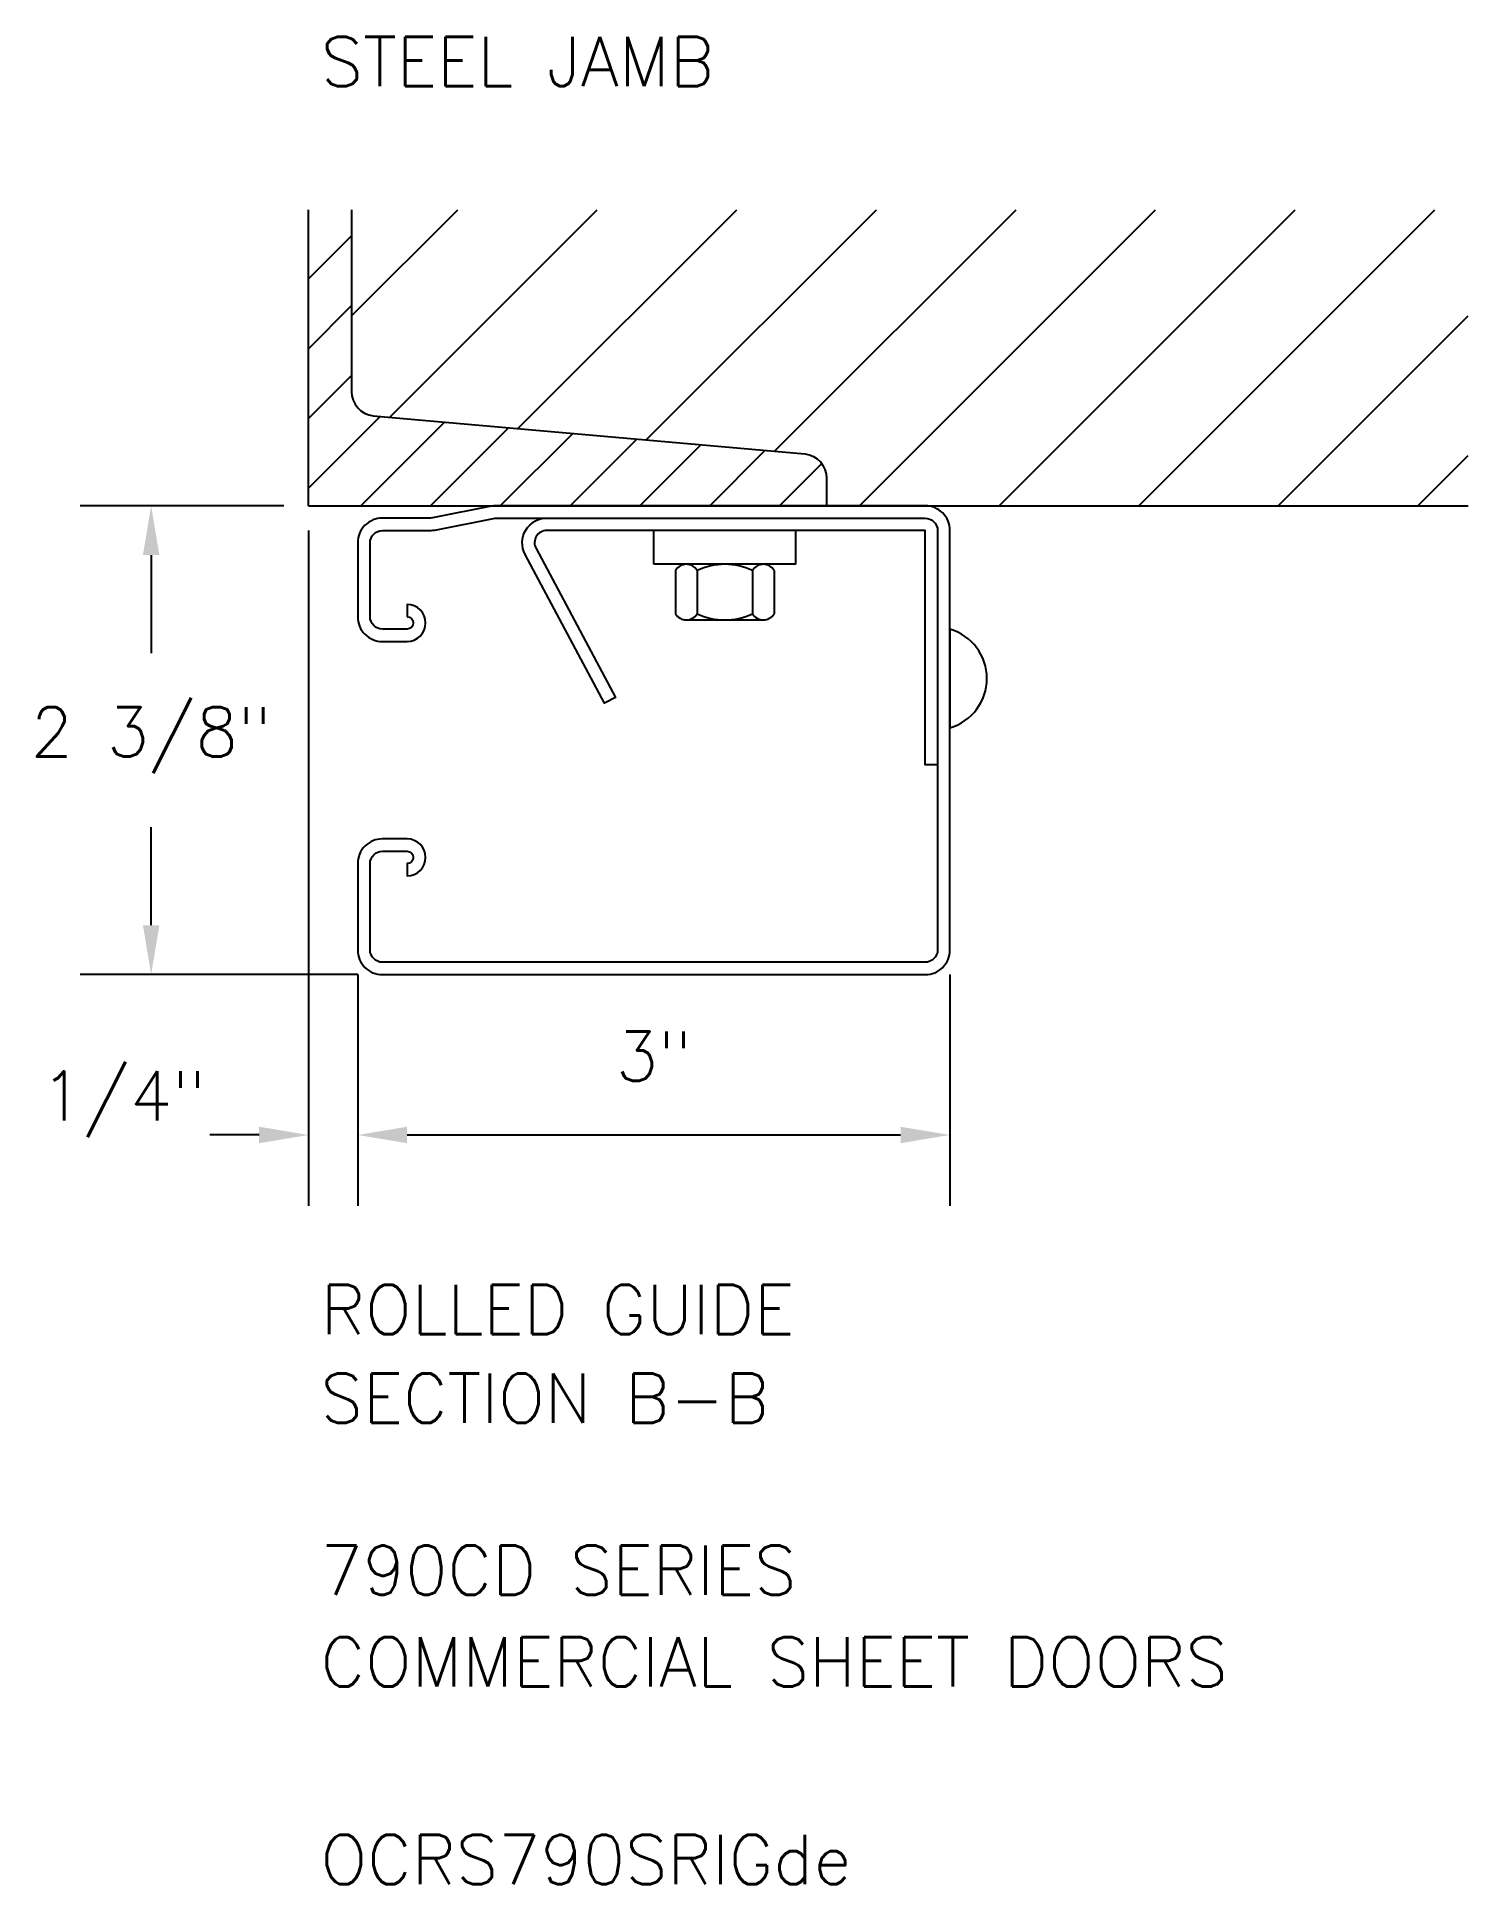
# Model space of a CAD drawing. Extents: x 0.09 to 7.34, y -3.44 to 5.92.
import ezdxf

# ---------------------------------------------------------------- set-up
doc = ezdxf.new("R2010")
doc.units = 0
doc.header["$MEASUREMENT"] = 0
doc.layers.get('DEFPOINTS').update_dxf_attribs({"linetype": 'CONTINUOUS'})
for name, color, linetype in [('R-ANNO-DIMS', 3, 'CONTINUOUS'), ('R-ANNO-TEXT', 6, 'CONTINUOUS'), ('R-SWTS-DET1', 1, 'CONTINUOUS'), ('R-SWTS-DET2', 4, 'CONTINUOUS'), ('R-SWTS-PAT1', 5, 'CONTINUOUS')]:
    doc.layers.add(name, color=color, linetype=linetype)
doc.styles.add('SWTSTEXT', font='romans.shx')
doc.dimstyles.new('SWTSARCH', dxfattribs={"dimscale": 2, "dimtxt": 0.125, "dimasz": 0.125, "dimexe": 0.179688, "dimexo": 0.0625, "dimgap": 0.125, "dimtad": 1, "dimtih": 1, "dimtoh": 1, "dimdec": 4, "dimzin": 3, "dimtxsty": 'SWTSTEXT', "dimcen": 0.1875, "dimdle": 0.179688, "dimclrd": 256, "dimclre": 256, "dimclrt": 256, "dimazin": 3, "dimtfac": 1, "dimtdec": 4, "dimtofl": 0, "dimtmove": 0, "dimatfit": 3, "dimtolj": 1, "dimtzin": 3})

# ---------------------------------------------------------------- blocks, each defined once
blk = doc.blocks.new('*D0')
at = {"layer": 'DEFPOINTS', "color": 0, "linetype": 'CONTINUOUS'}
for p in [(1.4639, 3.547), (0.6673, 1.172), (1.8389, 1.172)]:
    blk.add_point(p, dxfattribs=at)
at = {"layer": 'R-ANNO-DIMS', "linetype": 'CONTINUOUS'}
for p, q in [((1.3389, 3.547), (0.3079, 3.547)), ((0.6673, 3.297), (0.6673, 2.8)), ((0.6673, 1.422), (0.6673, 1.919)), ((1.7139, 1.172), (0.3079, 1.172))]:
    blk.add_line(p, q, dxfattribs=at)
for points in [[(0.6256, 3.297), (0.709, 3.297), (0.6673, 3.547)], [(0.6256, 1.422), (0.709, 1.422), (0.6673, 1.172)]]:
    blk.add_solid(points, dxfattribs=at)
at = {"layer": 'R-ANNO-DIMS', "linetype": 'CONTINUOUS', "insert": (0.6673, 2.3595), "char_height": 0.25, "attachment_point": 5, "style": 'SWTSTEXT'}
blk.add_mtext('\\A1;2 3/8"', dxfattribs=at)
blk = doc.blocks.new('*D1')
at = {"layer": 'DEFPOINTS', "color": 0, "linetype": 'CONTINUOUS'}
for p in [(1.4639, 3.547), (1.7139, 1.297), (1.7139, 0.3595)]:
    blk.add_point(p, dxfattribs=at)
at = {"layer": 'R-ANNO-DIMS', "linetype": 'CONTINUOUS'}
for p, q in [((1.4639, 3.422), (1.4639, 0.0001)), ((1.7139, 1.172), (1.7139, 0.0001)), ((1.2139, 0.3595), (0.9639, 0.3595)), ((1.9639, 0.3595), (2.2139, 0.3595))]:
    blk.add_line(p, q, dxfattribs=at)
for points in [[(1.2139, 0.4012), (1.2139, 0.3178), (1.4639, 0.3595)], [(1.9639, 0.4012), (1.9639, 0.3178), (1.7139, 0.3595)]]:
    blk.add_solid(points, dxfattribs=at)
at = {"layer": 'R-ANNO-DIMS', "linetype": 'CONTINUOUS', "insert": (0.5264, 0.5158), "char_height": 0.25, "attachment_point": 5, "style": 'SWTSTEXT'}
blk.add_mtext('\\A1;1/4"', dxfattribs=at)
blk = doc.blocks.new('*D2')
at = {"layer": 'DEFPOINTS', "color": 0, "linetype": 'CONTINUOUS'}
for p in [(1.7139, 1.297), (4.7139, 1.297), (4.7139, 0.3595)]:
    blk.add_point(p, dxfattribs=at)
at = {"layer": 'R-ANNO-DIMS', "linetype": 'CONTINUOUS'}
for p, q in [((1.7139, 1.172), (1.7139, 0.0001)), ((4.7139, 1.172), (4.7139, 0.0001)), ((1.9639, 0.3595), (4.4639, 0.3595))]:
    blk.add_line(p, q, dxfattribs=at)
for points in [[(1.9639, 0.4012), (1.9639, 0.3178), (1.7139, 0.3595)], [(4.4639, 0.4012), (4.4639, 0.3178), (4.7139, 0.3595)]]:
    blk.add_solid(points, dxfattribs=at)
at = {"layer": 'R-ANNO-DIMS', "linetype": 'CONTINUOUS', "insert": (3.2139, 0.7583), "char_height": 0.25, "attachment_point": 5, "style": 'SWTSTEXT'}
blk.add_mtext('\\A1;3"', dxfattribs=at)

msp = doc.modelspace()

# ---------------------------------------------------------------- hatches: boundary and pattern name
at = {"layer": 'R-SWTS-PAT1', "linetype": 'CONTINUOUS'}
h = msp.add_hatch(dxfattribs=at)
h.set_pattern_fill('ANSI31', color=256, scale=2, style=0)
h.set_pattern_definition([(45, (-17.82394, -27.6733), (-0.1767767, 0.1767767), [])])
h.paths.add_polyline_path([(1.79245, 4.00228, -0.3788598), (1.68269, 4.12635), (1.68269, 5.04701), (1.46394, 5.04701), (1.46394, 3.54701), (4.08894, 3.54701), (4.08894, 3.68642, 0.3788598), (3.97917, 3.81049)])
h = msp.add_hatch(dxfattribs=at)
h.set_pattern_fill('ANSI31', color=256, scale=4, style=0)
h.set_pattern_definition([(45, (0.00033, -0.00163), (-0.353553, 0.353553), [])])
h.paths.add_polyline_path([(7.33894, 5.04701), (1.68269, 5.04701), (1.68269, 4.12635, 0.3788598), (1.79245, 4.00228), (3.97917, 3.81049, -0.3788598), (4.08894, 3.68642), (4.08894, 3.54701), (4.58894, 3.54701), (7.33894, 3.54701)])

# ---------------------------------------------------------------- linework, layer by layer
at = {"layer": 'R-SWTS-DET1', "linetype": 'CONTINUOUS'}
for p, q in [((1.46394, 3.54701, 0), (1.46394, 5.04701, 0)), ((1.46394, 3.54701, 0), (4.08894, 3.54701, 0)), ((4.08894, 3.54701, 0), (7.33894, 3.54701, 0))]:
    msp.add_line(p, q, dxfattribs=at)
at = {"layer": 'R-SWTS-DET1', "linetype": 'CONTINUOUS', "elevation": 0, "flags": 128}
msp.add_lwpolyline([(1.68269, 5.04701), (1.68269, 4.12635, 0.3788598), (1.79245, 4.00228), (3.97917, 3.81049, -0.3788598), (4.08894, 3.68642), (4.08894, 3.54701)], format="xyb", dxfattribs=at)
for points in [[(1.96394, 2.98451, -1), (1.96394, 2.92201), (1.83894, 2.92201, -0.4142136), (1.77644, 2.98451), (1.77644, 3.35951, -0.4142136), (1.83894, 3.42201), (2.07656, 3.42201, 0.049389), (2.11333, 3.42565), (2.40156, 3.4833, -0.049389), (2.41381, 3.48451), (4.58894, 3.48451, -0.4142136), (4.65144, 3.42201), (4.65144, 1.29701, -0.4142136), (4.58894, 1.23451), (1.83894, 1.23451, -0.4142136), (1.77644, 1.29701), (1.77644, 1.73451, -0.4142136), (1.83894, 1.79701), (1.96394, 1.79701, -1), (1.96394, 1.73451), (1.96394, 1.67201, 1), (1.96394, 1.85951), (1.83894, 1.85951, 0.4142136), (1.71394, 1.73451), (1.71394, 1.29701, 0.4142136), (1.83894, 1.17201), (4.58894, 1.17201, 0.4142136), (4.71394, 1.29701), (4.71394, 3.42201, 0.4142136), (4.58894, 3.54701), (2.41381, 3.54701, 0.049389), (2.3893, 3.54458), (2.10107, 3.48694, -0.049389), (2.07656, 3.48451), (1.83894, 3.48451, 0.4142136), (1.71394, 3.35951), (1.71394, 2.98451, 0.4142136), (1.83894, 2.85951), (1.96394, 2.85951, 1), (1.96394, 3.04701)], [(2.67227, 3.48451), (4.58894, 3.48451, -0.4142136), (4.65144, 3.42201), (4.65144, 2.23451), (4.58894, 2.23451), (4.58894, 3.42201), (2.67227, 3.42201, 0.5661904), (2.61712, 3.3301), (3.01908, 2.57642), (2.96394, 2.54701), (2.56198, 3.30069, -0.5661904)]]:
    msp.add_lwpolyline(points, format="xyb", close=True, dxfattribs=at)
at = {"layer": 'R-SWTS-DET2', "linetype": 'CONTINUOUS'}
for p, q in [((3.21421, 3.25051, 0), (3.21421, 3.42201, 0)), ((3.93296, 3.25051, 0), (3.93296, 3.42201, 0)), ((3.93296, 3.25051, 0), (3.21421, 3.25051, 0)), ((3.32358, 3.21889, 0), (3.32358, 3.00014, 0)), ((3.43296, 3.21889, 0), (3.43296, 3.00014, 0)), ((3.71421, 3.21889, 0), (3.71421, 3.00014, 0)), ((3.82358, 3.21889, 0), (3.82358, 3.00014, 0)), ((3.37827, 2.9684, 0), (3.7689, 2.9684, 0))]:
    msp.add_line(p, q, dxfattribs=at)
at = {"layer": 'R-SWTS-DET2', "linetype": 'CONTINUOUS', "elevation": 0, "flags": 128}
msp.add_lwpolyline([(4.71394, 2.92201), (4.71394, 2.42201, 0.75), (4.71394, 2.92201, -7)], format="xyb", dxfattribs=at)
at = {"layer": 'R-SWTS-DET2', "linetype": 'CONTINUOUS'}
for centre, radius, start, end in [((3.37827, 3.18764, 0), 0.06299, 29.744881, 150.255119), ((3.57358, 2.92201, 0), 0.3285, 64.653824, 115.346176), ((3.7689, 3.18764, 0), 0.06299, 29.744881, 150.255119), ((3.37827, 3.03139, 0), 0.06299, 209.744881, 330.255119), ((3.57358, 3.29701, 0), 0.3285, 244.653824, 295.346176), ((3.7689, 3.03139, 0), 0.06299, 209.744881, 330.255119)]:
    msp.add_arc(centre, radius, start, end, dxfattribs=at)

# ---------------------------------------------------------------- texts
at = {"layer": 'R-ANNO-TEXT', "linetype": 'CONTINUOUS', "style": 'SWTSTEXT'}
for s, p in [('STEEL JAMB', (1.52644, 5.67201, 0)), ('ROLLED GUIDE', (1.52587, -0.65006, 0.00153)), ('SECTION B-B', (1.52587, -1.09876, 0.00153)), ('790CD SERIES', (1.52587, -1.96975, 0.00153)), ('COMMERCIAL SHEET DOORS', (1.52587, -2.43521, 0.00153)), ('OCRS790SRlGde', (1.52587, -3.43521, 0.00153))]:
    msp.add_text(s, height=0.25, dxfattribs=at).set_placement(p)

# ---------------------------------------------------------------- dimensions: what is measured, and where the dimension line sits
at = {"layer": 'R-ANNO-DIMS', "linetype": 'CONTINUOUS'}
dim = msp.add_linear_dim(base=(0.66729, 1.17201, 0), p1=(1.46394, 3.54701, 0), p2=(1.83894, 1.17201, 0), angle=90, dimstyle='SWTSARCH', dxfattribs=at)
dim.commit()
dim.dimension.update_dxf_attribs({"geometry": '*D0', "text_midpoint": (0.66729, 2.35951, 0)})
dim = msp.add_linear_dim(base=(1.71394, 0.35951, 0), p1=(1.46394, 3.54701, 0), p2=(1.71394, 1.29701, 0), dimstyle='SWTSARCH', dxfattribs=at)
dim.commit()
dim.dimension.update_dxf_attribs({"geometry": '*D1', "text_midpoint": (0.52644, 0.51576, 0), "dimtype": 160})
dim = msp.add_linear_dim(base=(4.71394, 0.35951, 0), p1=(1.71394, 1.29701, 0), p2=(4.71394, 1.29701, 0), dimstyle='SWTSARCH', dxfattribs=at)
dim.commit()
dim.dimension.update_dxf_attribs({"geometry": '*D2', "text_midpoint": (3.21394, 0.75832, 0)})

doc.saveas('drawing.dxf')
